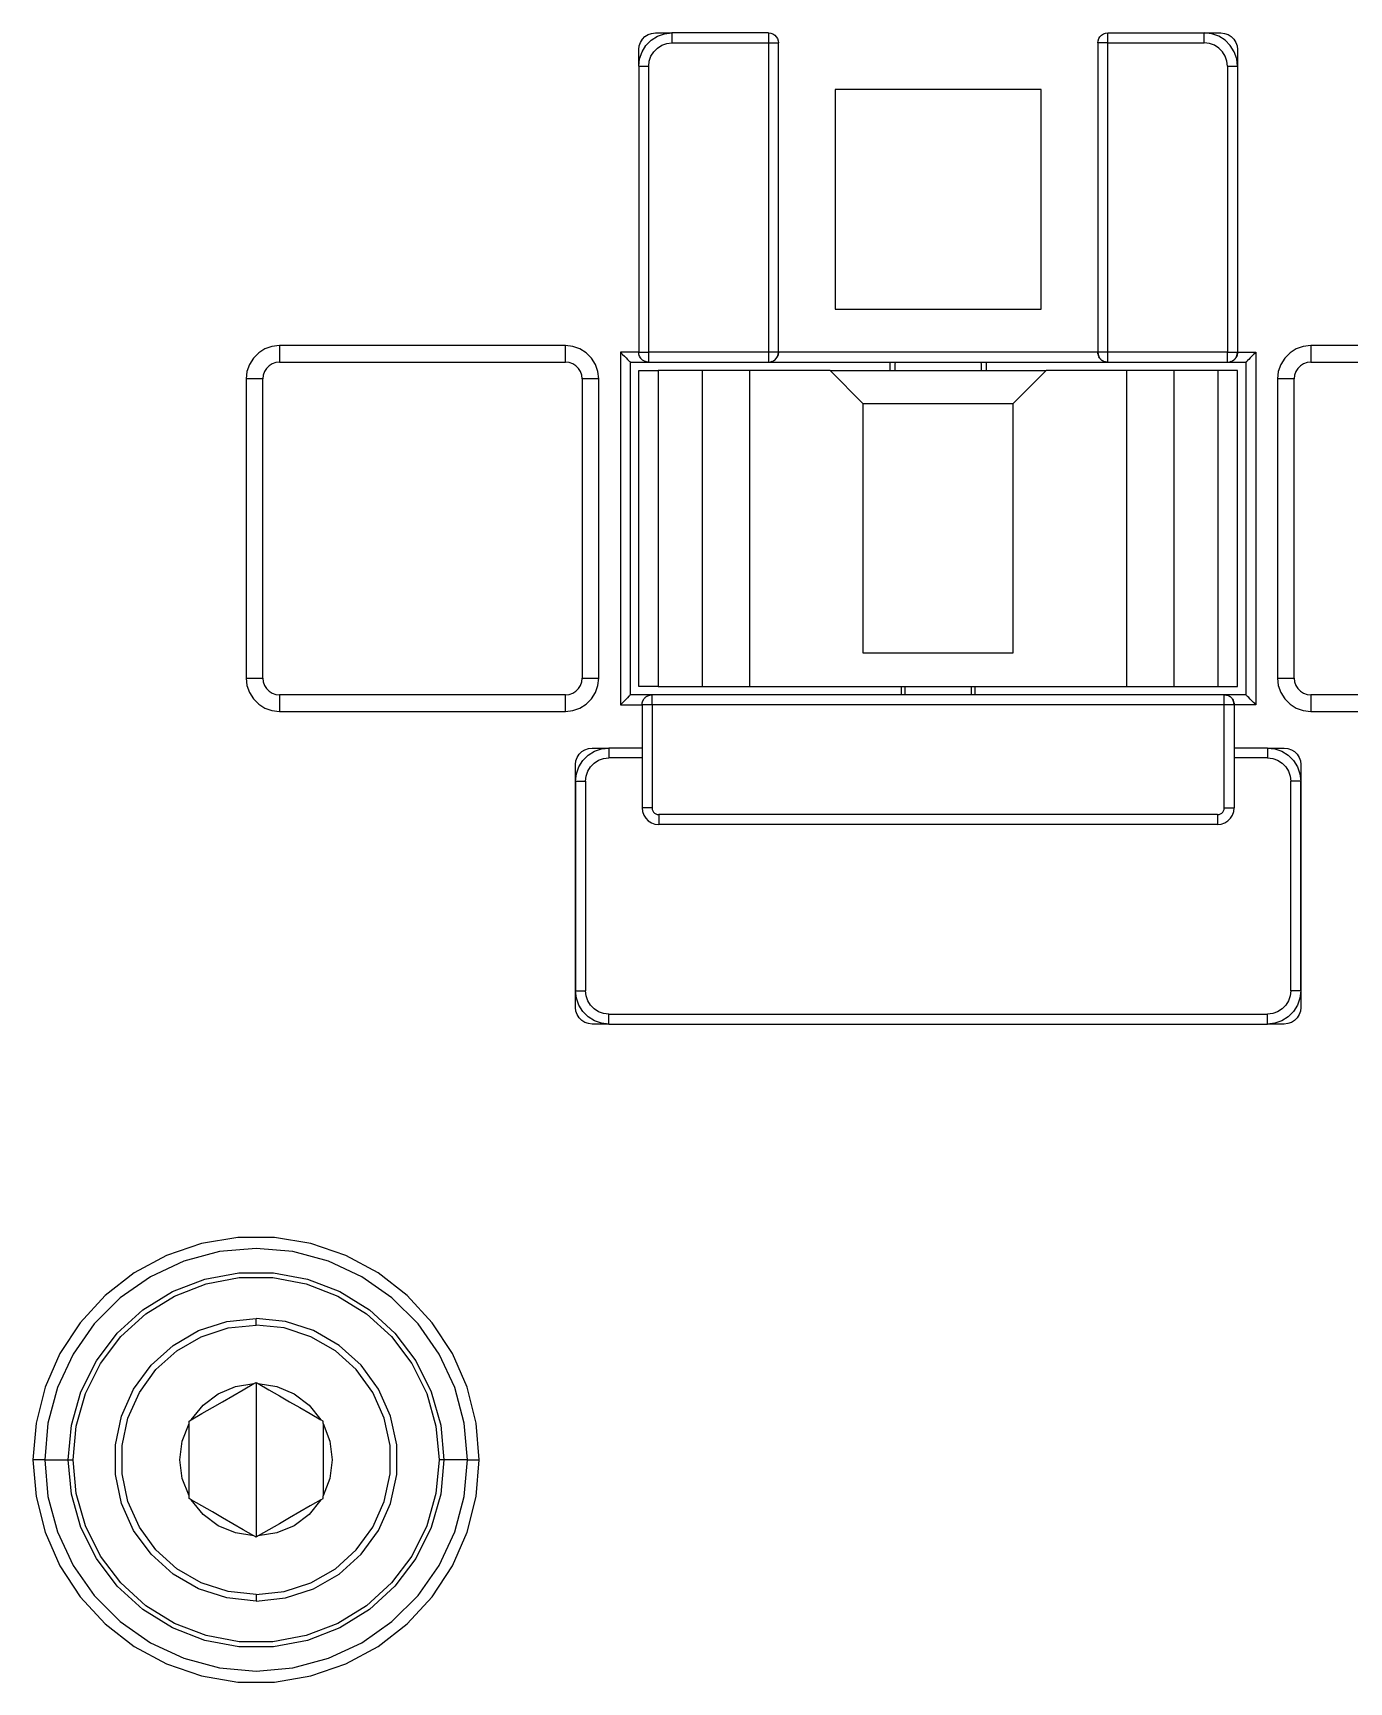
# Model space of a CAD drawing. Header units: millimetres. Extents: x 0 to 149, y 0 to 235.
# Drawn here: x 47.29 to 86.85, y 82.97 to 132.55 of the extents above; entities that cross this region are included whole.
import ezdxf

# ---------------------------------------------------------------- set-up
doc = ezdxf.new("R2010")
doc.units = ezdxf.units.MM

# ---------------------------------------------------------------- blocks, each defined once
blk = doc.blocks.new('CHINT_eff9f46a43ee547783ba41a7551f6a23_FACE_0')
at = {"color": 141, "linetype": 'Continuous', "true_color": 0x40d9ff}
for p, q in [((69.4, 132.55), (66.5, 132.55)), ((79.6, 132.55), (82.5, 132.55)), ((73.05, 122.65), (73.05, 122.4)), ((75.95, 122.4), (75.95, 122.65)), ((71.25, 122.4), (77.75, 122.4)), ((73.4, 112.65), (73.4, 112.9)), ((75.6, 112.9), (75.6, 112.65)), ((65.6, 111.05), (64.6, 111.05)), ((65.6, 110.75), (64.6, 110.75)), ((84.4, 111.05), (83.4, 111.05)), ((84.4, 110.75), (83.4, 110.75)), ((63.6, 110.05), (63.6, 103.75)), ((63.9, 110.05), (63.9, 103.75)), ((85.1, 103.75), (85.1, 110.05)), ((85.4, 103.75), (85.4, 110.05)), ((82.9, 109.05), (66.1, 109.05)), ((82.9, 108.75), (66.1, 108.75)), ((64.6, 103.05), (84.4, 103.05)), ((64.6, 102.75), (84.4, 102.75)), ((54, 93.7), (54, 93.9)), ((47.647, 89.65), (48.354, 89.65)), ((60.353, 89.65), (59.646, 89.65)), ((54, 85.6), (54, 85.4))]:
    blk.add_line(p, q, dxfattribs=at)
for points in [[(65.5, 131.55), (65.525, 131.773), (65.599, 131.984), (65.718, 132.173), (65.877, 132.332), (66.066, 132.451), (66.277, 132.525), (66.5, 132.55)], [(65.5, 131.55), (65.5, 132.05), (65.513, 132.161), (65.55, 132.267), (65.609, 132.362), (65.688, 132.441), (65.783, 132.5), (65.889, 132.537), (66, 132.55), (66.5, 132.55)], [(66.5, 132.55), (66.5, 132.542), (66.5, 132.52), (66.5, 132.485), (66.5, 132.437), (66.5, 132.38), (66.5, 132.317), (66.5, 132.25)], [(69.4, 132.55), (69.4, 132.542), (69.4, 132.52), (69.4, 132.485), (69.4, 132.437), (69.4, 132.38), (69.4, 132.317), (69.4, 132.25)], [(69.4, 132.55), (69.467, 132.542), (69.53, 132.52), (69.587, 132.485), (69.635, 132.437), (69.67, 132.38), (69.692, 132.317), (69.7, 132.25)], [(79.3, 132.25), (79.308, 132.317), (79.33, 132.38), (79.365, 132.437), (79.413, 132.485), (79.47, 132.52), (79.533, 132.542), (79.6, 132.55)], [(79.6, 132.25), (79.6, 132.317), (79.6, 132.38), (79.6, 132.437), (79.6, 132.485), (79.6, 132.52), (79.6, 132.542), (79.6, 132.55)], [(83.5, 131.55), (83.475, 131.773), (83.401, 131.984), (83.282, 132.173), (83.123, 132.332), (82.934, 132.451), (82.723, 132.525), (82.5, 132.55)], [(82.5, 132.55), (83, 132.55), (83.111, 132.537), (83.217, 132.5), (83.312, 132.441), (83.391, 132.362), (83.45, 132.267), (83.487, 132.161), (83.5, 132.05), (83.5, 131.55)], [(82.5, 132.25), (82.5, 132.317), (82.5, 132.38), (82.5, 132.437), (82.5, 132.485), (82.5, 132.52), (82.5, 132.542), (82.5, 132.55)], [(66.5, 132.25), (69.4, 132.25), (69.4, 122.95), (65.8, 122.95), (65.8, 131.55)], [(65.8, 131.55), (65.818, 131.706), (65.869, 131.854), (65.953, 131.986), (66.064, 132.097), (66.196, 132.181), (66.344, 132.232), (66.5, 132.25)], [(69.4, 132.25), (69.467, 132.25), (69.53, 132.25), (69.587, 132.25), (69.635, 132.25), (69.67, 132.25), (69.692, 132.25), (69.7, 132.25)], [(79.3, 132.25), (79.3, 122.95), (69.7, 122.95), (69.7, 132.25)], [(79.6, 132.25), (79.533, 132.25), (79.47, 132.25), (79.413, 132.25), (79.365, 132.25), (79.33, 132.25), (79.308, 132.25), (79.3, 132.25)], [(83.2, 131.55), (83.2, 122.95), (79.6, 122.95), (79.6, 132.25), (82.5, 132.25)], [(83.2, 131.55), (83.182, 131.706), (83.131, 131.854), (83.047, 131.986), (82.936, 132.097), (82.804, 132.181), (82.656, 132.232), (82.5, 132.25)], [(65.5, 131.55), (65.5, 122.95), (64.95, 122.95), (64.95, 112.35), (65.6, 112.35), (65.6, 109.25)], [(65.5, 131.55), (65.508, 131.55), (65.53, 131.55), (65.565, 131.55), (65.613, 131.55), (65.67, 131.55), (65.733, 131.55), (65.8, 131.55)], [(83.2, 131.55), (83.267, 131.55), (83.33, 131.55), (83.387, 131.55), (83.435, 131.55), (83.47, 131.55), (83.492, 131.55), (83.5, 131.55)], [(83.5, 131.55), (83.5, 122.95), (84.05, 122.95), (84.05, 112.35), (83.4, 112.35), (83.4, 109.25)], [(77.6, 130.85), (71.4, 130.85), (71.4, 124.25), (77.6, 124.25), (77.6, 130.85)], [(54.7, 123.15), (54.477, 123.125), (54.266, 123.051), (54.077, 122.932), (53.918, 122.773), (53.799, 122.584), (53.725, 122.373), (53.7, 122.15)], [(54.7, 122.65), (63.3, 122.65), (63.3, 123.15), (54.7, 123.15), (54.7, 122.65)], [(64.3, 122.15), (64.275, 122.373), (64.201, 122.584), (64.082, 122.773), (63.923, 122.932), (63.734, 123.051), (63.523, 123.125), (63.3, 123.15)], [(85.7, 123.15), (85.477, 123.125), (85.266, 123.051), (85.077, 122.932), (84.918, 122.773), (84.799, 122.584), (84.725, 122.373), (84.7, 122.15)], [(85.7, 122.65), (94.3, 122.65), (94.3, 123.15), (85.7, 123.15), (85.7, 122.65)], [(54.7, 122.65), (54.589, 122.637), (54.483, 122.6), (54.388, 122.541), (54.309, 122.462), (54.25, 122.367), (54.213, 122.261), (54.2, 122.15)], [(63.8, 122.15), (63.787, 122.261), (63.75, 122.367), (63.691, 122.462), (63.612, 122.541), (63.517, 122.6), (63.411, 122.637), (63.3, 122.65)], [(64.95, 122.95), (64.984, 122.916), (65.016, 122.884), (65.071, 122.829), (65.12, 122.78), (65.164, 122.736), (65.197, 122.703), (65.217, 122.683), (65.232, 122.668), (65.246, 122.654), (65.25, 122.65)], [(69.4, 122.65), (79.6, 122.65), (83.2, 122.65), (83.75, 122.65), (83.75, 112.65), (83.1, 112.65), (65.9, 112.65), (65.25, 112.65), (65.25, 122.65), (65.8, 122.65), (69.4, 122.65)], [(65.8, 122.65), (65.733, 122.658), (65.67, 122.68), (65.613, 122.715), (65.565, 122.763), (65.53, 122.82), (65.508, 122.883), (65.5, 122.95)], [(65.507, 122.89), (65.504, 122.898), (65.5, 122.95)], [(65.5, 122.95), (65.508, 122.95), (65.53, 122.95), (65.565, 122.95), (65.613, 122.95), (65.67, 122.95), (65.733, 122.95), (65.8, 122.95)], [(65.528, 122.826), (65.518, 122.848), (65.511, 122.872)], [(65.561, 122.77), (65.553, 122.779), (65.534, 122.812), (65.531, 122.817)], [(65.603, 122.726), (65.586, 122.74), (65.574, 122.755)], [(65.657, 122.688), (65.63, 122.703), (65.62, 122.711)], [(65.73, 122.658), (65.679, 122.675), (65.674, 122.678)], [(65.8, 122.65), (65.766, 122.652), (65.734, 122.657), (65.734, 122.657)], [(65.8, 122.65), (65.8, 122.658), (65.8, 122.68), (65.8, 122.715), (65.8, 122.763), (65.8, 122.82), (65.8, 122.883), (65.8, 122.95)], [(69.4, 122.65), (69.467, 122.658), (69.53, 122.68), (69.587, 122.715), (69.635, 122.763), (69.67, 122.82), (69.692, 122.883), (69.7, 122.95)], [(69.4, 122.95), (69.4, 122.883), (69.4, 122.82), (69.4, 122.763), (69.4, 122.715), (69.4, 122.68), (69.4, 122.658), (69.4, 122.65)], [(69.7, 122.95), (69.692, 122.95), (69.67, 122.95), (69.635, 122.95), (69.587, 122.95), (69.53, 122.95), (69.467, 122.95), (69.4, 122.95)], [(69.498, 122.668), (69.48, 122.661), (69.474, 122.66)], [(69.566, 122.702), (69.551, 122.691), (69.541, 122.686)], [(69.622, 122.75), (69.612, 122.738), (69.6, 122.729)], [(69.667, 122.814), (69.655, 122.793), (69.645, 122.78)], [(69.691, 122.879), (69.688, 122.864), (69.674, 122.827), (69.671, 122.823)], [(69.7, 122.95), (69.699, 122.925), (69.696, 122.899), (69.693, 122.888)], [(73.208, 122.65), (73.2, 122.586), (73.2, 122.4)], [(75.8, 122.4), (75.8, 122.586), (75.792, 122.65)], [(79.6, 122.95), (79.533, 122.95), (79.47, 122.95), (79.413, 122.95), (79.365, 122.95), (79.33, 122.95), (79.308, 122.95), (79.3, 122.95)], [(79.3, 122.95), (79.308, 122.883), (79.33, 122.82), (79.365, 122.763), (79.413, 122.715), (79.47, 122.68), (79.533, 122.658), (79.6, 122.65)], [(79.307, 122.89), (79.304, 122.898), (79.3, 122.95)], [(79.328, 122.826), (79.318, 122.848), (79.311, 122.872)], [(79.361, 122.77), (79.353, 122.779), (79.334, 122.812), (79.331, 122.817)], [(79.403, 122.726), (79.386, 122.74), (79.374, 122.755)], [(79.457, 122.688), (79.43, 122.703), (79.42, 122.711)], [(79.53, 122.658), (79.479, 122.675), (79.474, 122.678)], [(79.6, 122.65), (79.566, 122.652), (79.534, 122.657), (79.534, 122.657)], [(79.6, 122.65), (79.6, 122.658), (79.6, 122.68), (79.6, 122.715), (79.6, 122.763), (79.6, 122.82), (79.6, 122.883), (79.6, 122.95)], [(83.2, 122.65), (83.2, 122.658), (83.2, 122.68), (83.2, 122.715), (83.2, 122.763), (83.2, 122.82), (83.2, 122.883), (83.2, 122.95)], [(83.2, 122.65), (83.267, 122.658), (83.33, 122.68), (83.387, 122.715), (83.435, 122.763), (83.47, 122.82), (83.492, 122.883), (83.5, 122.95)], [(83.2, 122.95), (83.267, 122.95), (83.33, 122.95), (83.387, 122.95), (83.435, 122.95), (83.47, 122.95), (83.492, 122.95), (83.5, 122.95)], [(83.298, 122.668), (83.28, 122.661), (83.274, 122.66)], [(83.366, 122.702), (83.351, 122.691), (83.341, 122.686)], [(83.422, 122.75), (83.412, 122.738), (83.4, 122.729)], [(83.467, 122.814), (83.455, 122.793), (83.445, 122.78)], [(83.491, 122.879), (83.488, 122.864), (83.474, 122.827), (83.471, 122.823)], [(83.5, 122.95), (83.499, 122.925), (83.496, 122.899), (83.493, 122.888)], [(84.05, 122.95), (84.016, 122.916), (83.984, 122.884), (83.929, 122.829), (83.88, 122.78), (83.836, 122.736), (83.803, 122.703), (83.784, 122.683), (83.768, 122.668), (83.754, 122.654), (83.75, 122.65)], [(85.7, 122.65), (85.589, 122.637), (85.483, 122.6), (85.388, 122.541), (85.309, 122.462), (85.25, 122.367), (85.213, 122.261), (85.2, 122.15)], [(54.2, 113.15), (54.2, 122.15), (53.7, 122.15), (53.7, 113.15), (54.2, 113.15)], [(63.8, 122.15), (63.8, 113.15), (64.3, 113.15), (64.3, 122.15), (63.8, 122.15)], [(66.086, 112.9), (65.837, 112.9), (65.652, 112.9), (65.538, 112.9), (65.5, 112.9), (65.5, 122.4), (65.538, 122.4), (65.652, 122.4), (65.837, 122.4), (66.086, 122.4)], [(66.086, 112.9), (67.414, 112.9), (67.414, 122.4), (66.086, 122.4), (66.086, 112.9)], [(68.828, 122.4), (68.438, 122.4), (68.063, 122.4), (67.717, 122.4), (67.414, 122.4)], [(71.25, 122.4), (68.828, 122.4), (68.828, 112.9), (80.172, 112.9), (80.172, 122.4), (77.75, 122.4)], [(77.75, 122.4), (76.75, 121.4), (72.25, 121.4), (71.25, 122.4)], [(81.586, 122.4), (81.283, 122.4), (80.937, 122.4), (80.562, 122.4), (80.172, 122.4)], [(81.586, 112.9), (82.914, 112.9), (82.914, 122.4), (81.586, 122.4), (81.586, 112.9)], [(82.914, 112.9), (83.163, 112.9), (83.348, 112.9), (83.462, 112.9), (83.5, 112.9), (83.5, 122.4), (83.462, 122.4), (83.348, 122.4), (83.163, 122.4), (82.914, 122.4)], [(85.2, 113.15), (85.2, 122.15), (84.7, 122.15), (84.7, 113.15), (85.2, 113.15)], [(76.75, 121.4), (76.75, 113.9), (72.25, 113.9), (72.25, 121.4)], [(53.7, 113.15), (53.725, 112.927), (53.799, 112.716), (53.918, 112.527), (54.077, 112.368), (54.266, 112.249), (54.477, 112.175), (54.7, 112.15)], [(54.2, 113.15), (54.213, 113.039), (54.25, 112.933), (54.309, 112.838), (54.388, 112.759), (54.483, 112.7), (54.589, 112.663), (54.7, 112.65)], [(63.3, 112.65), (63.411, 112.663), (63.517, 112.7), (63.612, 112.759), (63.691, 112.838), (63.75, 112.933), (63.787, 113.039), (63.8, 113.15)], [(63.3, 112.15), (63.523, 112.175), (63.734, 112.249), (63.923, 112.368), (64.082, 112.527), (64.201, 112.716), (64.275, 112.927), (64.3, 113.15)], [(84.7, 113.15), (84.725, 112.927), (84.799, 112.716), (84.918, 112.527), (85.077, 112.368), (85.266, 112.249), (85.477, 112.175), (85.7, 112.15)], [(85.2, 113.15), (85.213, 113.039), (85.25, 112.933), (85.309, 112.838), (85.388, 112.759), (85.483, 112.7), (85.589, 112.663), (85.7, 112.65)], [(63.3, 112.65), (54.7, 112.65), (54.7, 112.15), (63.3, 112.15), (63.3, 112.65)], [(65.25, 112.65), (65.249, 112.649), (65.246, 112.646), (65.238, 112.638), (65.224, 112.624), (65.206, 112.606), (65.162, 112.562), (65.101, 112.501), (65.03, 112.43), (64.95, 112.35)], [(65.6, 112.35), (65.608, 112.417), (65.63, 112.48), (65.665, 112.537), (65.713, 112.585), (65.77, 112.62), (65.833, 112.642), (65.9, 112.65)], [(65.678, 112.55), (65.688, 112.562), (65.7, 112.571)], [(65.734, 112.598), (65.749, 112.609), (65.759, 112.614)], [(65.802, 112.632), (65.821, 112.639), (65.826, 112.64)], [(65.9, 112.35), (65.9, 112.417), (65.9, 112.48), (65.9, 112.537), (65.9, 112.585), (65.9, 112.62), (65.9, 112.642), (65.9, 112.65)], [(67.414, 112.9), (67.717, 112.9), (68.063, 112.9), (68.438, 112.9), (68.828, 112.9)], [(73.5, 112.9), (73.5, 112.675), (73.503, 112.65)], [(75.497, 112.65), (75.5, 112.675), (75.5, 112.9)], [(80.172, 112.9), (80.562, 112.9), (80.937, 112.9), (81.283, 112.9), (81.586, 112.9)], [(83.4, 112.35), (83.392, 112.417), (83.37, 112.48), (83.335, 112.537), (83.287, 112.585), (83.23, 112.62), (83.167, 112.642), (83.1, 112.65)], [(83.1, 112.65), (83.134, 112.648), (83.166, 112.643), (83.167, 112.643)], [(83.1, 112.35), (83.1, 112.417), (83.1, 112.48), (83.1, 112.537), (83.1, 112.585), (83.1, 112.62), (83.1, 112.642), (83.1, 112.65)], [(83.17, 112.642), (83.221, 112.625), (83.226, 112.622)], [(83.243, 112.612), (83.27, 112.597), (83.28, 112.589)], [(83.297, 112.574), (83.314, 112.56), (83.326, 112.545)], [(84.05, 112.35), (84.016, 112.384), (83.984, 112.416), (83.929, 112.471), (83.879, 112.521), (83.835, 112.565), (83.803, 112.597), (83.783, 112.617), (83.767, 112.633), (83.754, 112.646), (83.75, 112.65)], [(94.3, 112.65), (85.7, 112.65), (85.7, 112.15), (94.3, 112.15), (94.3, 112.65)], [(65.6, 112.35), (65.601, 112.375), (65.604, 112.401), (65.607, 112.412)], [(65.9, 112.35), (65.833, 112.35), (65.77, 112.35), (65.713, 112.35), (65.665, 112.35), (65.63, 112.35), (65.608, 112.35), (65.6, 112.35)], [(65.609, 112.421), (65.612, 112.436), (65.626, 112.473), (65.629, 112.477)], [(65.633, 112.486), (65.645, 112.507), (65.655, 112.52)], [(83.1, 109.25), (83.1, 112.35), (65.9, 112.35), (65.9, 109.25)], [(83.4, 112.35), (83.392, 112.35), (83.37, 112.35), (83.335, 112.35), (83.287, 112.35), (83.23, 112.35), (83.167, 112.35), (83.1, 112.35)], [(83.339, 112.53), (83.347, 112.521), (83.367, 112.488), (83.369, 112.483)], [(83.372, 112.474), (83.382, 112.452), (83.389, 112.428)], [(83.393, 112.41), (83.396, 112.402), (83.4, 112.35)], [(63.6, 110.05), (63.625, 110.273), (63.699, 110.484), (63.818, 110.673), (63.977, 110.832), (64.166, 110.951), (64.377, 111.025), (64.6, 111.05)], [(64.6, 102.75), (64.1, 102.75), (63.989, 102.763), (63.883, 102.8), (63.788, 102.859), (63.709, 102.938), (63.65, 103.033), (63.613, 103.139), (63.6, 103.25), (63.6, 110.55), (63.613, 110.661), (63.65, 110.767), (63.709, 110.862), (63.788, 110.941), (63.883, 111), (63.989, 111.037), (64.1, 111.05), (64.6, 111.05)], [(63.9, 110.05), (63.918, 110.206), (63.969, 110.354), (64.053, 110.486), (64.164, 110.597), (64.296, 110.681), (64.444, 110.732), (64.6, 110.75)], [(64.6, 111.05), (64.6, 111.042), (64.6, 111.02), (64.6, 110.985), (64.6, 110.937), (64.6, 110.88), (64.6, 110.817), (64.6, 110.75)], [(84.4, 111.05), (84.623, 111.025), (84.834, 110.951), (85.023, 110.832), (85.182, 110.673), (85.301, 110.484), (85.375, 110.273), (85.4, 110.05)], [(84.4, 111.05), (84.9, 111.05), (85.011, 111.037), (85.117, 111), (85.212, 110.941), (85.291, 110.862), (85.35, 110.767), (85.387, 110.661), (85.4, 110.55), (85.4, 103.25), (85.387, 103.139), (85.35, 103.033), (85.291, 102.938), (85.212, 102.859), (85.117, 102.8), (85.011, 102.763), (84.9, 102.75), (84.4, 102.75)], [(84.4, 111.05), (84.4, 111.042), (84.4, 111.02), (84.4, 110.985), (84.4, 110.937), (84.4, 110.88), (84.4, 110.817), (84.4, 110.75)], [(84.4, 110.75), (84.556, 110.732), (84.704, 110.681), (84.836, 110.597), (84.947, 110.486), (85.031, 110.354), (85.082, 110.206), (85.1, 110.05)], [(63.6, 110.05), (63.608, 110.05), (63.63, 110.05), (63.665, 110.05), (63.713, 110.05), (63.77, 110.05), (63.833, 110.05), (63.9, 110.05)], [(85.4, 110.05), (85.392, 110.05), (85.37, 110.05), (85.335, 110.05), (85.287, 110.05), (85.23, 110.05), (85.167, 110.05), (85.1, 110.05)], [(65.6, 109.25), (65.613, 109.139), (65.65, 109.033), (65.709, 108.938), (65.788, 108.859), (65.883, 108.8), (65.989, 108.763), (66.1, 108.75)], [(65.9, 109.25), (65.833, 109.25), (65.77, 109.25), (65.713, 109.25), (65.665, 109.25), (65.63, 109.25), (65.608, 109.25), (65.6, 109.25)], [(65.9, 109.25), (65.905, 109.205), (65.92, 109.163), (65.944, 109.125), (65.975, 109.094), (66.013, 109.07), (66.056, 109.055), (66.1, 109.05)], [(82.9, 108.75), (83.011, 108.763), (83.117, 108.8), (83.212, 108.859), (83.291, 108.938), (83.35, 109.033), (83.387, 109.139), (83.4, 109.25)], [(82.9, 109.05), (82.945, 109.055), (82.987, 109.07), (83.025, 109.094), (83.056, 109.125), (83.08, 109.163), (83.095, 109.205), (83.1, 109.25)], [(83.1, 109.25), (83.167, 109.25), (83.23, 109.25), (83.287, 109.25), (83.335, 109.25), (83.37, 109.25), (83.392, 109.25), (83.4, 109.25)], [(66.1, 109.05), (66.1, 108.983), (66.1, 108.92), (66.1, 108.863), (66.1, 108.815), (66.1, 108.78), (66.1, 108.758), (66.1, 108.75)], [(82.9, 109.05), (82.9, 108.983), (82.9, 108.92), (82.9, 108.863), (82.9, 108.815), (82.9, 108.78), (82.9, 108.758), (82.9, 108.75)], [(64.6, 102.75), (64.377, 102.775), (64.166, 102.849), (63.977, 102.968), (63.818, 103.127), (63.699, 103.316), (63.625, 103.527), (63.6, 103.75)], [(63.6, 103.75), (63.608, 103.75), (63.63, 103.75), (63.665, 103.75), (63.713, 103.75), (63.77, 103.75), (63.833, 103.75), (63.9, 103.75)], [(64.6, 103.05), (64.444, 103.068), (64.296, 103.119), (64.164, 103.203), (64.053, 103.314), (63.969, 103.446), (63.918, 103.594), (63.9, 103.75)], [(85.4, 103.75), (85.375, 103.527), (85.301, 103.316), (85.182, 103.127), (85.023, 102.968), (84.834, 102.849), (84.623, 102.775), (84.4, 102.75)], [(85.1, 103.75), (85.082, 103.594), (85.031, 103.446), (84.947, 103.314), (84.836, 103.203), (84.704, 103.119), (84.556, 103.068), (84.4, 103.05)], [(85.4, 103.75), (85.392, 103.75), (85.37, 103.75), (85.335, 103.75), (85.287, 103.75), (85.23, 103.75), (85.167, 103.75), (85.1, 103.75)], [(64.6, 102.75), (64.6, 102.758), (64.6, 102.78), (64.6, 102.815), (64.6, 102.863), (64.6, 102.92), (64.6, 102.983), (64.6, 103.05)], [(84.4, 102.75), (84.4, 102.758), (84.4, 102.78), (84.4, 102.815), (84.4, 102.863), (84.4, 102.92), (84.4, 102.983), (84.4, 103.05)], [(60.707, 89.65), (60.615, 90.754), (60.343, 91.828), (59.899, 92.842), (59.293, 93.769), (58.542, 94.584), (57.668, 95.265), (56.694, 95.792), (55.646, 96.152), (54.554, 96.334), (53.446, 96.334), (52.354, 96.152), (51.306, 95.792), (50.332, 95.265), (49.458, 94.584), (48.707, 93.769), (48.101, 92.842), (47.657, 91.828), (47.385, 90.754), (47.293, 89.65)], [(60.353, 89.65), (60.257, 90.753), (59.97, 91.823), (59.502, 92.827), (58.867, 93.734), (58.084, 94.517), (57.177, 95.152), (56.173, 95.62), (55.103, 95.907), (54, 96.003), (52.897, 95.907), (51.827, 95.62), (50.823, 95.152), (49.916, 94.517), (49.133, 93.734), (48.498, 92.827), (48.03, 91.823), (47.743, 90.753), (47.647, 89.65)], [(48.354, 89.65), (48.45, 90.688), (48.735, 91.69), (49.199, 92.622), (49.827, 93.454), (50.597, 94.156), (51.483, 94.704), (52.455, 95.081), (53.479, 95.272), (54.521, 95.272), (55.545, 95.081), (56.517, 94.704), (57.403, 94.156), (58.173, 93.454), (58.801, 92.622), (59.265, 91.69), (59.55, 90.688), (59.646, 89.65)], [(48.5, 89.65), (48.594, 90.661), (48.871, 91.637), (49.324, 92.545), (49.935, 93.355), (50.686, 94.039), (51.548, 94.573), (52.495, 94.94), (53.493, 95.127), (54.507, 95.127), (55.505, 94.94), (56.452, 94.573), (57.314, 94.039), (58.065, 93.355), (58.676, 92.545), (59.129, 91.637), (59.406, 90.661), (59.5, 89.65)], [(54, 85.4), (53.116, 85.493), (52.271, 85.767), (51.502, 86.212), (50.842, 86.806), (50.319, 87.525), (49.958, 88.337), (49.773, 89.206), (49.773, 90.094), (49.958, 90.963), (50.319, 91.775), (50.842, 92.494), (51.502, 93.088), (52.271, 93.533), (53.116, 93.807), (54, 93.9)], [(54, 85.4), (54.884, 85.493), (55.729, 85.767), (56.498, 86.212), (57.158, 86.806), (57.681, 87.525), (58.042, 88.337), (58.227, 89.206), (58.227, 90.094), (58.042, 90.963), (57.681, 91.775), (57.158, 92.494), (56.498, 93.088), (55.729, 93.533), (54.884, 93.807), (54, 93.9)], [(54, 85.6), (53.158, 85.689), (52.353, 85.95), (51.619, 86.373), (50.99, 86.94), (50.493, 87.625), (50.148, 88.398), (49.972, 89.227), (49.972, 90.073), (50.148, 90.902), (50.493, 91.675), (50.99, 92.36), (51.619, 92.927), (52.353, 93.35), (53.158, 93.611), (54, 93.7)], [(54, 85.6), (54.842, 85.689), (55.647, 85.95), (56.381, 86.373), (57.01, 86.94), (57.507, 87.625), (57.852, 88.398), (58.028, 89.227), (58.028, 90.073), (57.852, 90.902), (57.507, 91.675), (57.01, 92.36), (56.381, 92.927), (55.647, 93.35), (54.842, 93.611), (54, 93.7)], [(52.05, 90.851), (52.371, 91.036), (52.684, 91.217), (52.993, 91.395), (53.301, 91.573), (53.614, 91.754), (53.935, 91.939)], [(52.05, 90.851), (52.404, 91.292), (52.855, 91.633), (53.376, 91.853), (53.935, 91.939)], [(53.935, 91.939), (54, 91.977), (54.065, 91.939)], [(54, 91.977), (54, 89.65), (54, 87.323)], [(54.065, 91.939), (54.624, 91.853), (55.145, 91.633), (55.596, 91.292), (55.95, 90.851)], [(54.065, 91.939), (54.386, 91.754), (54.699, 91.573), (55.008, 91.395), (55.316, 91.217), (55.629, 91.036), (55.95, 90.851)], [(51.985, 90.738), (51.985, 90.813), (52.05, 90.851)], [(56.015, 90.738), (56.015, 90.813), (55.95, 90.851)], [(51.985, 88.562), (51.78, 89.089), (51.71, 89.65), (51.78, 90.211), (51.985, 90.738)], [(51.985, 88.562), (51.985, 88.932), (51.985, 89.294), (51.985, 89.65), (51.985, 90.006), (51.985, 90.368), (51.985, 90.738)], [(56.015, 90.738), (56.22, 90.211), (56.29, 89.65), (56.22, 89.089), (56.015, 88.562)], [(56.015, 90.738), (56.015, 90.368), (56.015, 90.006), (56.015, 89.65), (56.015, 89.294), (56.015, 88.932), (56.015, 88.562)], [(47.293, 89.65), (47.385, 88.546), (47.657, 87.472), (48.101, 86.458), (48.707, 85.531), (49.458, 84.716), (50.332, 84.035), (51.306, 83.508), (52.354, 83.148), (53.446, 82.966), (54.554, 82.966), (55.646, 83.148), (56.694, 83.508), (57.668, 84.035), (58.542, 84.716), (59.293, 85.531), (59.899, 86.458), (60.343, 87.472), (60.615, 88.546), (60.707, 89.65)], [(47.647, 89.65), (47.571, 89.65), (47.484, 89.65), (47.391, 89.65), (47.293, 89.65)], [(47.647, 89.65), (47.743, 88.547), (48.03, 87.477), (48.498, 86.473), (49.133, 85.566), (49.916, 84.783), (50.823, 84.148), (51.827, 83.68), (52.897, 83.393), (54, 83.297), (55.103, 83.393), (56.173, 83.68), (57.177, 84.148), (58.084, 84.783), (58.867, 85.566), (59.502, 86.473), (59.97, 87.477), (60.257, 88.547), (60.353, 89.65)], [(59.646, 89.65), (59.55, 88.612), (59.265, 87.61), (58.801, 86.678), (58.173, 85.846), (57.403, 85.144), (56.517, 84.596), (55.545, 84.219), (54.521, 84.028), (53.479, 84.028), (52.455, 84.219), (51.483, 84.596), (50.597, 85.144), (49.827, 85.846), (49.199, 86.678), (48.735, 87.61), (48.45, 88.612), (48.354, 89.65)], [(48.354, 89.65), (48.416, 89.65), (48.462, 89.65), (48.49, 89.65), (48.5, 89.65)], [(59.5, 89.65), (59.406, 88.639), (59.129, 87.663), (58.676, 86.755), (58.065, 85.945), (57.314, 85.261), (56.452, 84.727), (55.505, 84.36), (54.507, 84.173), (53.493, 84.173), (52.495, 84.36), (51.548, 84.727), (50.686, 85.261), (49.935, 85.945), (49.324, 86.755), (48.871, 87.663), (48.594, 88.639), (48.5, 89.65)], [(59.646, 89.65), (59.584, 89.65), (59.538, 89.65), (59.51, 89.65), (59.5, 89.65)], [(60.353, 89.65), (60.429, 89.65), (60.516, 89.65), (60.609, 89.65), (60.707, 89.65)], [(52.05, 88.449), (51.985, 88.487), (51.985, 88.562)], [(53.935, 87.361), (53.614, 87.546), (53.301, 87.727), (52.993, 87.905), (52.684, 88.083), (52.371, 88.264), (52.05, 88.449)], [(53.935, 87.361), (53.376, 87.447), (52.855, 87.667), (52.404, 88.008), (52.05, 88.449)], [(55.95, 88.449), (55.629, 88.264), (55.316, 88.083), (55.008, 87.905), (54.699, 87.727), (54.386, 87.546), (54.065, 87.361)], [(55.95, 88.449), (55.596, 88.008), (55.145, 87.667), (54.624, 87.447), (54.065, 87.361)], [(55.95, 88.449), (56.015, 88.487), (56.015, 88.562)], [(54.065, 87.361), (54, 87.323), (53.935, 87.361)]]:
    blk.add_lwpolyline(points, dxfattribs=at)
blk = doc.blocks.new('CHINT_eff9f46a43ee547783ba41a7551f6a23')
at = {"color": 141, "true_color": 0x40d9ff}
blk.add_blockref('CHINT_eff9f46a43ee547783ba41a7551f6a23_FACE_0', (0, 0), dxfattribs=at)

msp = doc.modelspace()

# ---------------------------------------------------------------- block references
at = {"color": 141, "true_color": 0x40d9ff}
msp.add_blockref('CHINT_eff9f46a43ee547783ba41a7551f6a23', (0, 0), dxfattribs=at)

doc.saveas('drawing.dxf')
